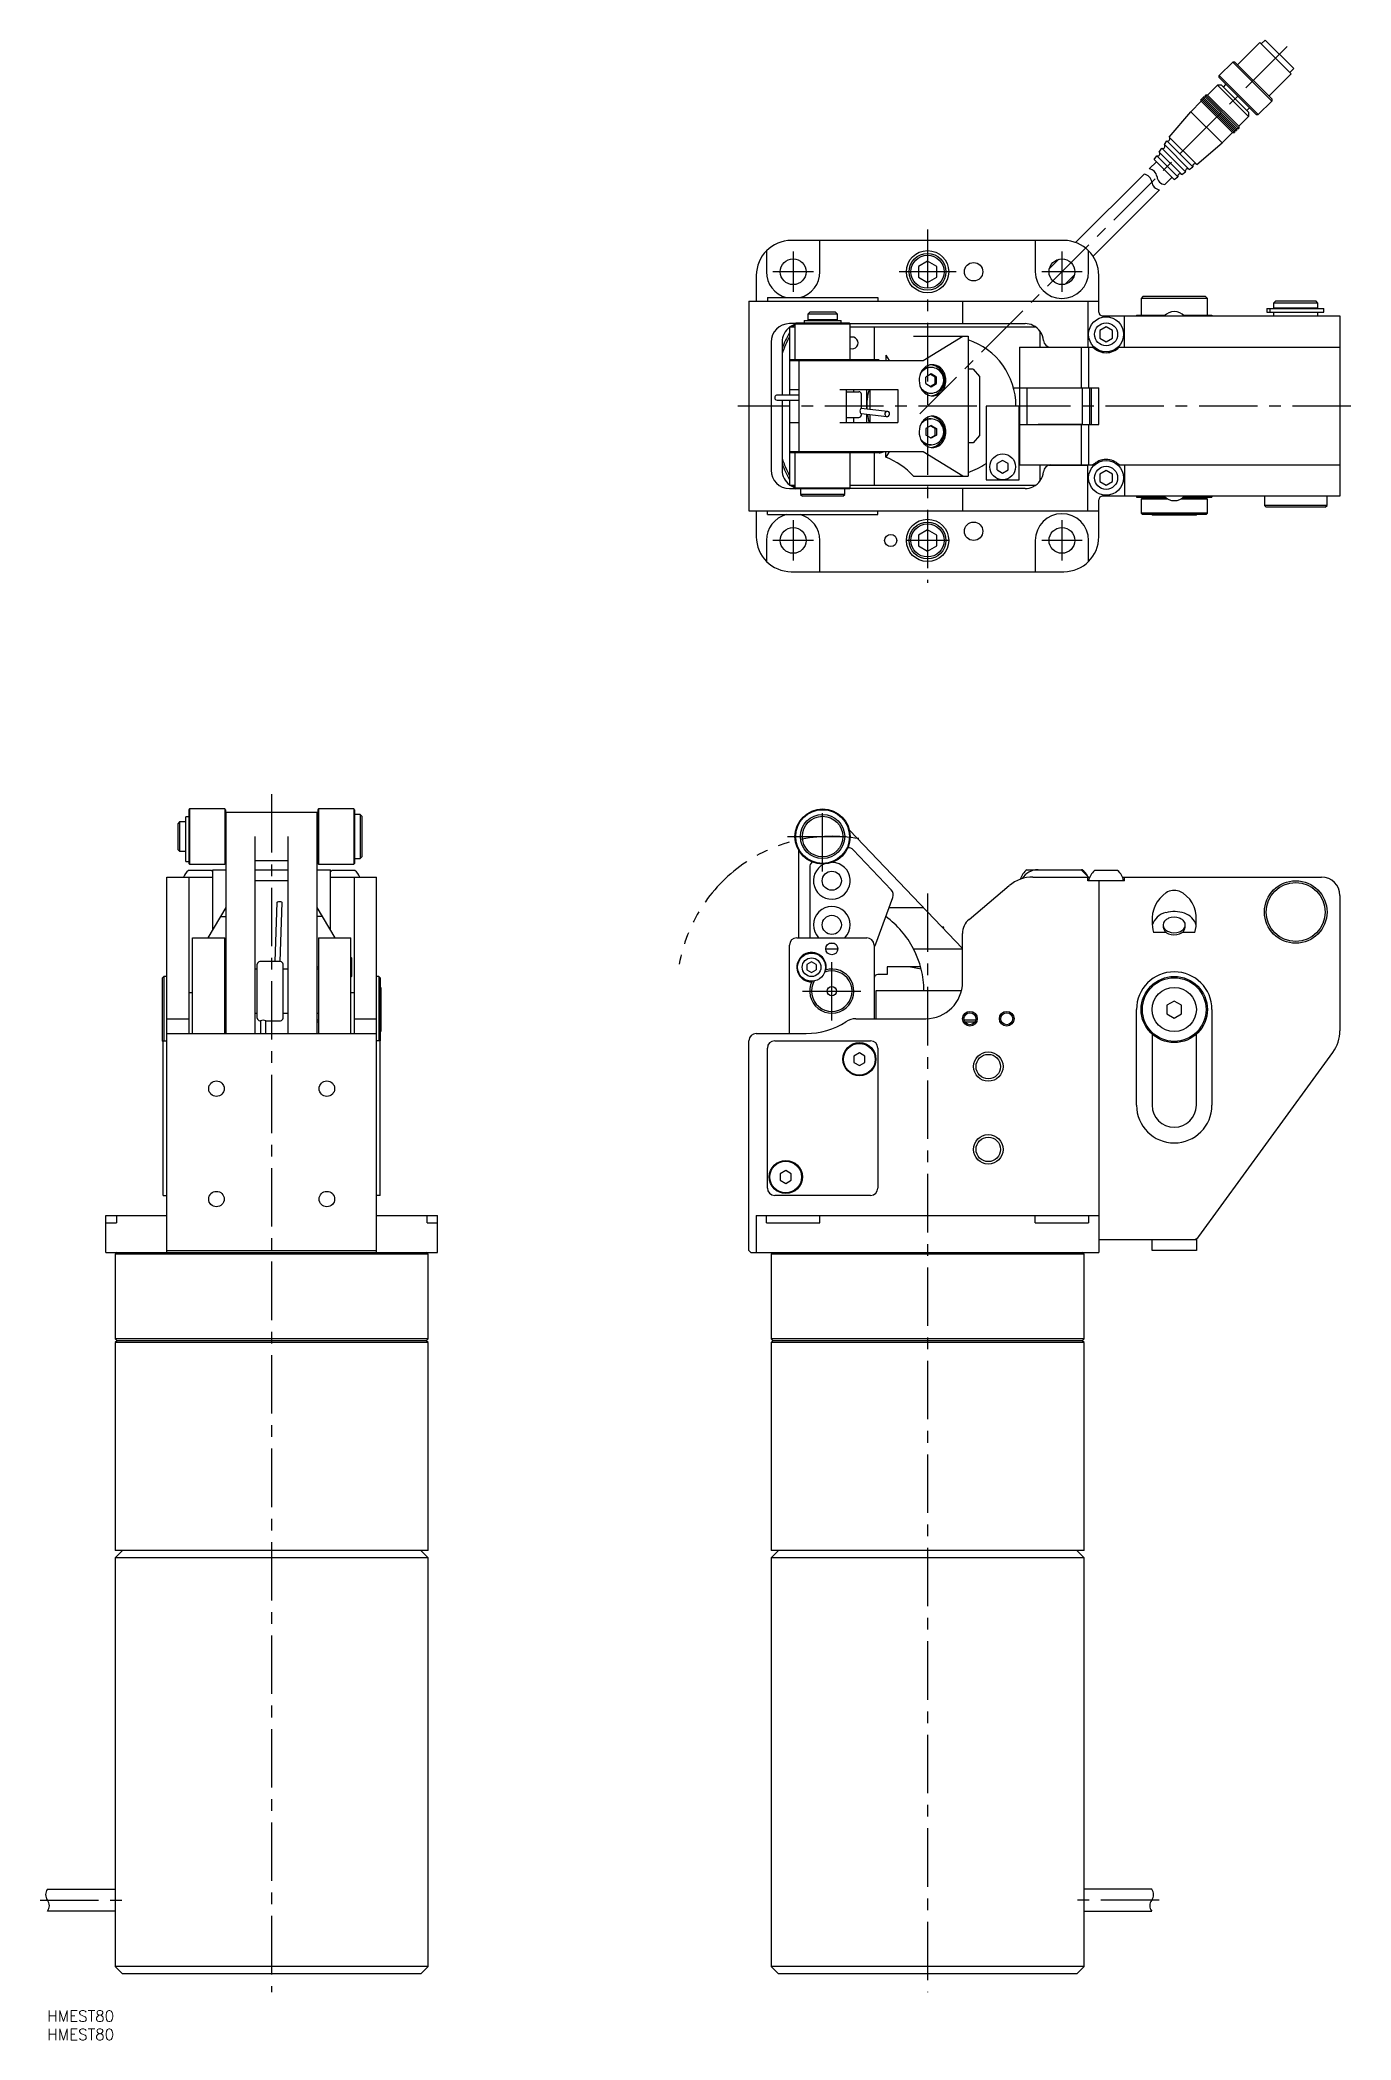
# Model space of a CAD drawing. Extents: x -2 to 354, y -8 to 535.
import ezdxf

# ---------------------------------------------------------------- set-up
doc = ezdxf.new("R2010")
doc.units = 0
doc.header["$LTSCALE"] = 0.5
doc.linetypes.add('CENTER', pattern=[50.8, 31.75, -6.35, 6.35, -6.35])
doc.linetypes.add('PHANTOM', pattern=[63.5, 31.75, -6.35, 6.35, -6.35, 6.35, -6.35])
for name, color, linetype in [('MSM_CENTER', 1, 'CENTER'), ('MSM_CONTINUOUS', 7, 'CONTINUOUS'), ('MSM_IMAGINARY', 6, 'PHANTOM'), ('MSM_NARROW', 5, 'CONTINUOUS'), ('MSM_PART_NUMBER', 7, 'CONTINUOUS')]:
    doc.layers.add(name, color=color, linetype=linetype)
doc.styles.get("Standard").update_dxf_attribs({"font": 'txt.shx', "height": 3, "bigfont": 'bigfont.shx'})

# ---------------------------------------------------------------- blocks, each defined once
blk = doc.blocks.new('*U4')
at = {"layer": 'MSM_PART_NUMBER'}
blk.add_text('HMEST80', height=3, dxfattribs=at).set_placement((0, -3))
blk = doc.blocks.new('*U5')
at = {"layer": 'MSM_PART_NUMBER'}
blk.add_text('HMEST80', height=3, dxfattribs=at).set_placement((0, -8))

msp = doc.modelspace()

# ---------------------------------------------------------------- linework, layer by layer
at = {"layer": 'MSM_CENTER'}
for p, q in [((336.74, 533.68), (236.92, 433.85)), ((239.04, 483.97), (239.04, 387.97)), ((202.54, 477.97), (202.54, 466.97)), ((275.54, 477.97), (275.54, 466.97)), ((208.04, 472.47), (197.04, 472.47)), ((246.79, 472.47), (231.29, 472.47)), ((281.04, 472.47), (270.04, 472.47)), ((354.04, 435.97), (187.54, 435.97)), ((202.54, 404.97), (202.54, 393.97)), ((275.54, 404.97), (275.54, 393.97)), ((208.04, 399.47), (197.04, 399.47)), ((244.79, 399.47), (233.29, 399.47)), ((281.04, 399.47), (270.04, 399.47)), ((60.91, 330.5), (60.91, 5)), ((210.54, 309.5), (210.54, 328.5)), ((201.04, 319), (220.04, 319)), ((239.04, 303.53), (239.04, 5)), ((213.04, 269), (213.04, 285)), ((205.04, 277), (221.04, 277)), ((-2, 30), (20.41, 30)), ((301.95, 30), (279.54, 30))]:
    msp.add_line(p, q, dxfattribs=at)
at = {"layer": 'MSM_CONTINUOUS'}
for p, q in [((323.26, 528.68), (329.32, 534.74)), ((337.8, 526.25), (329.32, 534.74)), ((329.67, 534.38), (330.73, 535.44)), ((338.51, 527.67), (330.73, 535.44)), ((318.24, 525.78), (321.92, 529.46)), ((332.53, 518.85), (321.92, 529.46)), ((322.49, 529.46), (321.92, 529.46)), ((332.53, 519.42), (322.49, 529.46)), ((337.45, 526.6), (338.51, 527.67)), ((315.06, 520.48), (317.75, 523.17)), ((326.23, 514.68), (317.75, 523.17)), ((318.88, 523.17), (317.75, 523.17)), ((328.85, 515.18), (318.24, 525.78)), ((318.24, 525.22), (318.24, 525.78)), ((328.29, 515.18), (318.24, 525.22)), ((326.23, 515.81), (318.88, 523.17)), ((319.38, 522.67), (320.08, 523.38)), ((331.75, 520.2), (337.8, 526.25)), ((310.54, 515.96), (313.37, 518.78)), ((322.42, 510.3), (313.37, 519.35)), ((313.93, 519.35), (313.37, 519.35)), ((313.37, 518.78), (313.37, 519.35)), ((321.85, 510.3), (313.37, 518.78)), ((322.98, 510.86), (313.93, 519.92)), ((314.5, 519.92), (313.93, 519.92)), ((313.93, 519.35), (313.93, 519.92)), ((322.42, 510.86), (313.93, 519.35)), ((323.55, 511.43), (314.5, 520.48)), ((315.06, 520.48), (314.5, 520.48)), ((314.5, 519.92), (314.5, 520.48)), ((322.98, 511.43), (314.5, 519.92)), ((323.55, 512), (315.06, 520.48)), ((325.74, 516.31), (326.45, 517.02)), ((328.85, 515.18), (332.53, 518.85)), ((332.53, 519.42), (332.53, 518.85)), ((304.7, 509.06), (310.54, 515.96)), ((319.02, 507.47), (310.54, 515.96)), ((322.42, 510.86), (322.98, 510.86)), ((322.42, 510.86), (322.42, 510.3)), ((322.98, 511.43), (323.55, 511.43)), ((322.98, 511.43), (322.98, 510.86)), ((323.55, 512), (326.23, 514.68)), ((323.55, 512), (323.55, 511.43)), ((326.23, 515.81), (326.23, 514.68)), ((328.29, 515.18), (328.85, 515.18)), ((301.99, 504.99), (302.67, 506.01)), ((309.07, 499.6), (302.67, 506.01)), ((303.35, 507.03), (304.02, 508.04)), ((310.09, 500.28), (303.35, 507.03)), ((311.11, 500.96), (304.02, 508.04)), ((312.13, 501.64), (304.7, 509.06)), ((312.13, 501.64), (319.02, 507.47)), ((319.02, 507.47), (321.85, 510.3)), ((321.85, 510.3), (322.42, 510.3)), ((299.24, 500.42), (301.2, 502.38)), ((300.63, 502.95), (301.31, 503.97)), ((306.02, 497.56), (300.63, 502.95)), ((307.04, 498.24), (301.31, 503.97)), ((308.06, 498.92), (301.99, 504.99)), ((310.09, 500.28), (311.11, 500.96)), ((279.24, 480.42), (297.83, 499.01)), ((283.99, 476.68), (302.07, 494.76)), ((303.49, 496.18), (305.45, 498.14)), ((306.02, 497.56), (307.04, 498.24)), ((308.06, 498.92), (309.07, 499.6)), ((276.04, 480.97), (202.04, 480.97)), ((209.79, 472.47), (209.79, 480.97)), ((268.29, 480.97), (268.29, 472.47)), ((195.29, 478.16), (195.29, 472.47)), ((239.04, 475.36), (236.54, 473.92)), ((236.54, 473.92), (236.54, 471.03)), ((241.54, 473.92), (239.04, 475.36)), ((241.54, 471.03), (241.54, 473.92)), ((272.14, 473.32), (274.69, 475.87)), ((282.79, 472.47), (282.79, 478.16)), ((192.54, 471.47), (192.54, 464.47)), ((236.54, 471.03), (239.04, 469.59)), ((239.04, 469.59), (241.54, 471.03)), ((276.39, 469.08), (278.94, 471.63)), ((285.54, 461.47), (285.54, 471.47)), ((190.54, 464.47), (190.54, 407.47)), ((190.54, 464.47), (285.54, 464.47)), ((195.54, 465.47), (195.54, 464.47)), ((195.54, 465.47), (225.54, 465.47)), ((225.54, 465.47), (225.54, 464.47)), ((248.54, 464.47), (248.54, 458.37)), ((282.54, 464.47), (282.54, 451.97)), ((297.54, 465.72), (297.04, 465.22)), ((297.04, 465.22), (297.04, 460.72)), ((315.04, 465.22), (297.04, 465.22)), ((314.54, 465.72), (297.54, 465.72)), ((315.04, 465.22), (314.54, 465.72)), ((315.04, 460.72), (315.04, 465.22)), ((331.21, 462.47), (331.21, 461.47)), ((331.21, 462.47), (346.68, 462.47)), ((332.03, 462.47), (332.03, 461.47)), ((333.54, 464.47), (333.04, 463.97)), ((345.04, 463.97), (333.04, 463.97)), ((333.04, 463.97), (333.04, 462.62)), ((345.04, 462.62), (333.04, 462.62)), ((333.29, 462.62), (333.29, 462.47)), ((344.54, 464.47), (333.54, 464.47)), ((345.04, 463.97), (344.54, 464.47)), ((344.79, 462.47), (344.79, 462.62)), ((345.04, 462.62), (345.04, 463.97)), ((346.68, 461.47), (346.68, 462.47)), ((203.14, 458.37), (201.54, 458.37)), ((201.54, 457.47), (201.54, 438.97)), ((201.54, 457.47), (203.04, 457.47)), ((203.24, 458.47), (203.04, 458.27)), ((218.04, 458.27), (203.04, 458.27)), ((203.04, 458.27), (203.04, 448.67)), ((217.84, 458.47), (203.24, 458.47)), ((205.54, 459.27), (205.54, 458.47)), ((205.54, 459.27), (215.54, 459.27)), ((207.04, 461.47), (206.54, 460.97)), ((214.54, 460.97), (206.54, 460.97)), ((206.54, 460.97), (206.54, 459.37)), ((214.54, 459.37), (206.54, 459.37)), ((214.04, 461.47), (207.04, 461.47)), ((207.04, 459.37), (207.04, 459.27)), ((214.54, 460.97), (214.04, 461.47)), ((214.04, 459.27), (214.04, 459.37)), ((214.54, 459.37), (214.54, 460.97)), ((215.54, 458.47), (215.54, 459.27)), ((218.04, 458.27), (217.84, 458.47)), ((217.94, 458.37), (265.55, 458.37)), ((218.04, 448.67), (218.04, 458.27)), ((218.04, 457.47), (268.41, 457.47)), ((224.54, 457.47), (224.54, 448.67)), ((287.54, 457.49), (285.79, 456.48)), ((286.54, 460.47), (351.04, 460.47)), ((289.29, 456.48), (287.54, 457.49)), ((292.54, 451.97), (292.54, 460.47)), ((295.79, 460.72), (303.54, 460.72)), ((295.79, 460.72), (295.79, 460.47)), ((308.54, 460.72), (316.29, 460.72)), ((316.29, 460.72), (316.29, 460.47)), ((331.21, 461.47), (346.68, 461.47)), ((333.04, 461.47), (333.04, 460.47)), ((345.04, 460.47), (345.04, 461.47)), ((351.04, 460.47), (351.04, 411.47)), ((196.54, 453.37), (196.54, 418.57)), ((199.54, 453.37), (199.54, 438.97)), ((235.24, 454.97), (250.04, 454.97)), ((237.88, 448.37), (248.61, 454.97)), ((250.04, 454.97), (250.04, 416.97)), ((264.04, 451.97), (283.97, 451.97)), ((264.04, 451.97), (264.04, 419.97)), ((269.54, 456.39), (269.54, 451.97)), ((272.08, 452.02), (282.54, 452.02)), ((280.79, 451.97), (280.79, 440.97)), ((282.79, 451.97), (282.79, 440.97)), ((285.79, 456.48), (285.79, 454.46)), ((285.79, 454.46), (287.54, 453.45)), ((287.54, 453.45), (289.29, 454.46)), ((289.29, 454.46), (289.29, 456.48)), ((291.11, 451.97), (351.04, 451.97)), ((201.54, 448.67), (225.88, 448.67)), ((201.54, 448.37), (237.88, 448.37)), ((203.04, 448.67), (203.24, 448.47)), ((217.84, 448.47), (203.24, 448.47)), ((204.04, 448.37), (204.04, 423.57)), ((206.54, 448.47), (206.54, 448.37)), ((214.54, 448.37), (214.54, 448.47)), ((217.84, 448.47), (218.04, 448.67)), ((219.04, 448.37), (219.04, 448.67)), ((227.72, 449.85), (228.63, 448.37)), ((227.72, 449.85), (227.72, 448.37)), ((240.01, 446.47), (239.53, 446.47)), ((251.45, 445.97), (250.04, 445.97)), ((251.45, 445.97), (253.16, 443.97)), ((201.54, 440.47), (204.04, 440.47)), ((215.24, 440.47), (230.95, 440.47)), ((217.04, 431.47), (217.04, 440.47)), ((219.04, 439.87), (219.04, 440.47)), ((222.49, 440.47), (222.49, 435.17)), ((223.41, 440.47), (223.41, 435.07)), ((230.95, 440.47), (230.95, 431.47)), ((240.01, 444.7), (238.53, 443.84)), ((238.53, 442.11), (238.53, 443.84)), ((238.53, 442.11), (240.01, 441.24)), ((241.09, 443.84), (239.81, 444.59)), ((239.81, 441.36), (241.09, 442.11)), ((241.49, 443.84), (240.01, 444.7)), ((240.01, 441.24), (241.49, 442.11)), ((241.09, 442.11), (241.09, 443.84)), ((241.09, 443.84), (241.49, 443.84)), ((241.09, 442.11), (241.49, 442.11)), ((241.49, 442.11), (241.49, 443.84)), ((253.16, 443.97), (253.16, 427.97)), ((262.37, 440.97), (285.54, 440.97)), ((266.04, 440.97), (266.04, 430.97)), ((269.04, 440.92), (269.04, 440.97)), ((269.04, 440.92), (281.04, 440.92)), ((281.04, 440.97), (281.04, 430.97)), ((283.04, 440.97), (283.04, 430.97)), ((283.54, 430.97), (283.54, 440.97)), ((285.54, 430.97), (285.54, 440.97)), ((204.04, 438.97), (198.21, 438.97)), ((198.21, 437.57), (204.04, 437.57)), ((199.54, 437.57), (199.54, 418.57)), ((201.54, 437.57), (201.54, 414.47)), ((217.04, 439.87), (220.37, 439.87)), ((228.16, 434.53), (221.02, 435.34)), ((221.07, 435.33), (221.07, 439.17)), ((239.53, 439.47), (240.01, 439.47)), ((263.94, 435.97), (254.94, 435.97)), ((254.94, 435.97), (254.94, 415.97)), ((263.94, 415.97), (263.94, 435.97)), ((201.54, 431.47), (204.04, 431.47)), ((215.24, 431.47), (230.95, 431.47)), ((217.04, 432.87), (220.37, 432.87)), ((219.04, 431.47), (219.04, 432.87)), ((220.97, 433.93), (228, 433.14)), ((221.07, 433.57), (221.07, 433.92)), ((222.49, 433.76), (222.49, 431.47)), ((223.41, 433.66), (223.41, 431.47)), ((240.01, 430.7), (238.53, 429.84)), ((238.53, 429.84), (238.53, 428.11)), ((239.53, 432.47), (240.01, 432.47)), ((239.81, 430.59), (241.09, 429.84)), ((240.01, 430.7), (241.49, 429.84)), ((241.09, 428.11), (241.09, 429.84)), ((241.09, 429.84), (241.49, 429.84)), ((241.49, 429.84), (241.49, 428.11)), ((263.94, 430.97), (285.54, 430.97)), ((269.04, 431.02), (281.04, 431.02)), ((269.04, 431.02), (269.04, 430.97)), ((280.79, 430.97), (280.79, 419.97)), ((282.79, 430.97), (282.79, 419.97)), ((240.01, 427.24), (238.53, 428.11)), ((240.01, 425.47), (239.53, 425.47)), ((239.81, 427.36), (241.09, 428.11)), ((241.49, 428.11), (240.01, 427.24)), ((241.09, 428.11), (241.49, 428.11)), ((251.45, 425.97), (250.04, 425.97)), ((253.16, 427.97), (251.45, 425.97)), ((237.88, 423.57), (201.54, 423.57)), ((225.88, 423.27), (201.54, 423.27)), ((203.24, 423.47), (203.04, 423.27)), ((203.04, 423.27), (203.04, 413.67)), ((217.84, 423.47), (203.24, 423.47)), ((206.54, 423.57), (206.54, 423.47)), ((214.54, 423.47), (214.54, 423.57)), ((218.04, 423.27), (217.84, 423.47)), ((218.04, 413.67), (218.04, 423.27)), ((219.04, 423.27), (219.04, 423.57)), ((224.54, 423.27), (224.54, 414.47)), ((227.72, 422.1), (227.72, 423.57)), ((228.63, 423.57), (227.72, 422.1)), ((248.61, 416.97), (237.88, 423.57)), ((259.44, 421.2), (257.94, 420.34)), ((257.94, 418.61), (257.94, 420.34)), ((257.94, 418.61), (259.44, 417.74)), ((260.94, 420.34), (259.44, 421.2)), ((259.44, 417.74), (260.94, 418.61)), ((260.94, 418.61), (260.94, 420.34)), ((264.04, 419.97), (283.97, 419.97)), ((269.54, 419.97), (269.54, 415.56)), ((272.08, 419.92), (282.54, 419.92)), ((282.54, 407.47), (282.54, 419.97)), ((287.54, 418.49), (285.79, 417.48)), ((289.29, 417.48), (287.54, 418.49)), ((291.11, 419.97), (351.04, 419.97)), ((292.54, 419.97), (292.54, 411.47)), ((201.54, 414.47), (203.04, 414.47)), ((201.54, 413.57), (203.14, 413.57)), ((203.04, 413.67), (203.24, 413.47)), ((218.04, 413.67), (203.04, 413.67)), ((217.84, 413.47), (203.24, 413.47)), ((204.54, 413.47), (204.54, 411.97)), ((216.54, 411.97), (216.54, 413.47)), ((217.84, 413.47), (218.04, 413.67)), ((265.55, 413.57), (217.94, 413.57)), ((218.04, 414.47), (268.41, 414.47)), ((235.24, 416.97), (250.04, 416.97)), ((248.54, 413.57), (248.54, 407.47)), ((254.94, 415.97), (263.94, 415.97)), ((285.79, 417.48), (285.79, 415.46)), ((285.79, 415.46), (287.54, 414.45)), ((287.54, 414.45), (289.29, 415.46)), ((289.29, 415.46), (289.29, 417.48)), ((204.54, 411.97), (205.04, 411.47)), ((216.54, 411.97), (204.54, 411.97)), ((216.04, 411.47), (205.04, 411.47)), ((216.04, 411.47), (216.54, 411.97)), ((285.54, 400.47), (285.54, 410.47)), ((351.04, 411.47), (286.54, 411.47)), ((295.79, 411.47), (295.79, 411.22)), ((295.79, 411.22), (303.54, 411.22)), ((297.39, 411.02), (297.04, 410.67)), ((304.29, 410.67), (297.04, 410.67)), ((297.04, 410.67), (297.04, 406.87)), ((303.75, 411.02), (297.39, 411.02)), ((300.04, 411.22), (300.04, 411.02)), ((315.04, 410.67), (307.79, 410.67)), ((314.69, 411.02), (308.32, 411.02)), ((308.54, 411.22), (316.29, 411.22)), ((312.04, 411.02), (312.04, 411.22)), ((315.04, 410.67), (314.69, 411.02)), ((315.04, 406.87), (315.04, 410.67)), ((316.29, 411.47), (316.29, 411.22)), ((330.54, 411.47), (330.54, 408.97)), ((347.54, 408.97), (330.54, 408.97)), ((330.54, 408.97), (331.04, 408.47)), ((347.04, 408.47), (331.04, 408.47)), ((347.04, 408.47), (347.54, 408.97)), ((347.54, 408.97), (347.54, 411.47)), ((190.54, 407.47), (285.54, 407.47)), ((192.54, 407.47), (192.54, 400.47)), ((195.54, 406.47), (195.54, 407.47)), ((195.54, 406.47), (225.54, 406.47)), ((225.54, 406.47), (225.54, 407.47)), ((239.04, 402.36), (236.54, 400.92)), ((241.54, 400.92), (239.04, 402.36)), ((297.04, 406.87), (297.39, 406.52)), ((315.04, 406.87), (297.04, 406.87)), ((314.69, 406.52), (297.39, 406.52)), ((300.04, 406.52), (300.04, 406.3)), ((312.04, 406.3), (300.04, 406.3)), ((312.04, 406.3), (312.04, 406.52)), ((314.69, 406.52), (315.04, 406.87)), ((195.29, 399.47), (195.29, 393.79)), ((209.79, 390.97), (209.79, 399.47)), ((236.54, 400.92), (236.54, 398.03)), ((236.54, 398.03), (239.04, 396.59)), ((239.04, 396.59), (241.54, 398.03)), ((241.54, 398.03), (241.54, 400.92)), ((268.29, 399.47), (268.29, 390.97)), ((282.79, 393.79), (282.79, 399.47)), ((202.04, 390.97), (276.04, 390.97)), ((38.61, 326.5), (38.41, 326.3)), ((38.41, 326.3), (38.41, 311.7)), ((48.21, 326.5), (38.61, 326.5)), ((38.61, 326.5), (38.61, 311.5)), ((48.41, 326.3), (48.21, 326.5)), ((48.21, 326.5), (48.21, 311.5)), ((48.41, 326.3), (48.41, 311.7)), ((73.61, 326.5), (73.41, 326.3)), ((73.41, 326.3), (73.41, 311.7)), ((83.21, 326.5), (73.61, 326.5)), ((73.61, 326.5), (73.61, 311.5)), ((83.41, 326.3), (83.21, 326.5)), ((83.21, 326.5), (83.21, 311.5)), ((83.41, 326.3), (83.41, 311.7)), ((35.91, 323), (35.41, 322.5)), ((35.41, 322.5), (35.41, 315.5)), ((37.51, 323), (35.91, 323)), ((35.91, 323), (35.91, 315)), ((37.51, 323), (37.51, 315)), ((37.61, 322.5), (37.51, 322.5)), ((37.61, 312.2), (37.61, 324.4)), ((38.41, 324.4), (37.61, 324.4)), ((48.51, 323), (48.41, 323)), ((73.31, 325.5), (48.51, 325.5)), ((48.51, 265.5), (48.51, 325.5)), ((73.31, 265.5), (73.31, 325.5)), ((73.41, 323), (73.31, 323)), ((84.91, 325), (83.41, 325)), ((85.41, 324.5), (84.91, 325)), ((84.91, 325), (84.91, 313)), ((85.41, 324.5), (85.41, 313.5)), ((248.54, 288.57), (217.83, 320.78)), ((35.41, 315.5), (35.91, 315)), ((37.51, 315.5), (37.61, 315.5)), ((56.41, 265.5), (56.41, 319)), ((65.41, 265.5), (65.41, 319)), ((204.04, 291.5), (204.04, 315.26)), ((229.19, 304.52), (218.85, 315.36)), ((35.91, 315), (37.51, 315)), ((37.61, 312.2), (38.41, 312.2)), ((38.41, 311.7), (38.61, 311.5)), ((38.61, 311.5), (48.21, 311.5)), ((44.91, 293.61), (44.91, 310)), ((44.91, 310), (48.51, 310)), ((48.21, 311.5), (48.41, 311.7)), ((48.41, 315), (48.51, 315)), ((56.41, 312.5), (65.41, 312.5)), ((56.41, 310), (65.41, 310)), ((73.31, 315), (73.41, 315)), ((73.31, 310), (76.91, 310)), ((73.41, 311.7), (73.61, 311.5)), ((73.61, 311.5), (83.21, 311.5)), ((76.91, 293.61), (76.91, 310)), ((83.21, 311.5), (83.41, 311.7)), ((83.41, 313), (84.91, 313)), ((84.91, 313), (85.41, 313.5)), ((207.04, 310.63), (207.04, 291.5)), ((266.04, 310), (281.04, 310)), ((280.79, 310), (282.79, 308)), ((281.04, 309.95), (280.84, 309.95)), ((281.04, 310), (281.04, 309.95)), ((32.41, 308), (44.86, 308)), ((32.41, 206), (32.41, 308)), ((44.54, 309.75), (38.29, 309.75)), ((38.51, 265.5), (38.51, 307.77)), ((44.86, 308), (44.86, 307.95)), ((44.91, 307.95), (44.86, 307.95)), ((56.41, 307.02), (65.41, 307.02)), ((76.91, 307.95), (76.96, 307.95)), ((76.96, 308), (76.96, 307.95)), ((76.96, 308), (89.41, 308)), ((83.54, 309.75), (77.29, 309.75)), ((83.31, 307.77), (83.31, 265.5)), ((89.41, 206), (89.41, 308)), ((250.33, 296.5), (261.25, 305.66)), ((267.68, 308), (282.54, 308)), ((282.54, 307), (282.54, 308)), ((292.54, 307), (282.54, 307)), ((282.79, 308), (283.1, 308)), ((290.66, 309.75), (284.41, 309.75)), ((285.54, 307), (285.54, 206)), ((291.98, 308), (346.04, 308)), ((292.54, 307), (292.54, 308)), ((43.67, 291.5), (48.51, 299.75)), ((62.35, 301.11), (61.79, 285.03)), ((63.19, 285.03), (63.75, 301.06)), ((78.15, 291.5), (73.31, 299.75)), ((225.02, 289.82), (229.62, 302.45)), ((228.63, 299.75), (237.88, 299.75)), ((351.04, 303), (351.04, 266.25)), ((47.04, 297.24), (48.51, 297.24)), ((74.79, 297.24), (73.31, 297.24)), ((243.46, 294.38), (242.91, 294.48)), ((243.39, 293.98), (243.46, 294.38)), ((303.04, 294.97), (303.04, 294.41)), ((303.04, 294.97), (303.04, 294.41)), ((309.04, 294.41), (309.04, 294.97)), ((309.04, 294.41), (309.04, 294.97)), ((39.41, 265.5), (39.41, 291.5)), ((39.41, 291.5), (48.21, 291.5)), ((48.21, 265.5), (48.21, 291.5)), ((73.61, 291.5), (82.41, 291.5)), ((73.61, 291.5), (73.61, 265.5)), ((82.41, 265.5), (82.41, 291.5)), ((201.54, 265.5), (201.54, 289.5)), ((203.54, 291.5), (222.54, 291.5)), ((211.42, 288.5), (214.66, 288.5)), ((224.54, 289.5), (224.54, 270.5)), ((235.24, 288.5), (248.54, 288.5)), ((248.54, 279.5), (248.54, 292.67)), ((303.9, 292.92), (300.42, 292.92)), ((303.91, 292.92), (300.42, 292.92)), ((311.66, 292.92), (308.17, 292.92)), ((311.66, 292.92), (308.18, 292.92)), ((48.51, 283.6), (48.21, 283.6)), ((48.51, 283), (48.21, 283)), ((57.01, 283), (56.41, 283)), ((57.01, 269.67), (57.01, 284.33)), ((63.31, 285.03), (57.71, 285.03)), ((64.01, 269.67), (64.01, 284.33)), ((65.41, 283), (64.01, 283)), ((73.31, 283.6), (73.61, 283.6)), ((73.61, 283), (73.31, 283)), ((82.61, 286.03), (82.61, 280.97)), ((207.54, 284.94), (206.29, 284.22)), ((206.29, 284.22), (206.29, 282.78)), ((206.29, 282.78), (207.54, 282.06)), ((208.79, 284.22), (207.54, 284.94)), ((207.54, 282.06), (208.79, 282.78)), ((208.79, 284.22), (208.79, 282.78)), ((237.15, 283.6), (228.04, 283.6)), ((228.04, 283.6), (228.04, 281.5)), ((237.29, 283.01), (233.96, 283.6)), ((31.66, 281), (31.16, 280.5)), ((31.16, 280.5), (31.16, 263.5)), ((32.41, 281), (31.66, 281)), ((31.66, 281), (31.66, 263.5)), ((90.01, 281), (89.41, 281)), ((90.36, 280.65), (90.01, 281)), ((90.01, 281), (90.01, 263.5)), ((90.36, 280.65), (90.36, 263.5)), ((90.58, 278), (90.36, 278)), ((90.58, 278), (90.58, 266)), ((228.04, 281.5), (225.54, 281.5)), ((39.41, 276.5), (38.51, 276.5)), ((83.31, 276.5), (82.41, 276.5)), ((248.25, 277.1), (225.04, 277.1)), ((225.04, 277.1), (225.04, 269.5)), ((295.79, 246), (295.79, 272)), ((306.04, 274.31), (304.04, 273.15)), ((304.04, 273.15), (304.04, 270.85)), ((308.04, 273.15), (306.04, 274.31)), ((308.04, 270.85), (308.04, 273.15)), ((316.29, 272), (316.29, 246)), ((32.41, 269.5), (38.51, 269.5)), ((48.21, 271), (48.51, 271)), ((48.51, 269.1), (48.21, 269.1)), ((48.51, 268.6), (48.21, 268.6)), ((56.41, 271), (57.01, 271)), ((57.71, 268.97), (57.92, 268.97)), ((57.91, 268.97), (57.91, 265.5)), ((59.31, 268.97), (63.31, 268.97)), ((59.31, 265.5), (59.31, 268.97)), ((64.01, 271), (65.41, 271)), ((73.31, 271), (73.61, 271)), ((73.61, 269.1), (73.31, 269.1)), ((73.61, 268.6), (73.31, 268.6)), ((83.31, 269.5), (89.41, 269.5)), ((219.6, 269.5), (238.54, 269.5)), ((252.11, 269.1), (248.97, 269.1)), ((251.89, 268.6), (249.19, 268.6)), ((304.04, 270.85), (306.04, 269.69)), ((306.04, 269.69), (308.04, 270.85)), ((31.16, 263.5), (31.41, 263.25)), ((31.41, 263.5), (32.41, 263.5)), ((31.41, 221.5), (31.41, 263.5)), ((32.41, 265.5), (89.41, 265.5)), ((90.41, 263.5), (89.41, 263.5)), ((90.36, 266), (90.58, 266)), ((90.41, 221.5), (90.41, 263.5)), ((190.54, 206.5), (190.54, 263.5)), ((192.54, 265.5), (206.04, 265.5)), ((195.54, 223.5), (195.54, 261.5)), ((197.54, 263.5), (223.54, 263.5)), ((225.54, 261.5), (225.54, 223.5)), ((300.04, 265.29), (300.04, 246)), ((312.04, 246), (312.04, 265.29)), ((220.54, 260.23), (219.04, 259.37)), ((219.04, 259.37), (219.04, 257.63)), ((219.04, 257.63), (220.54, 256.77)), ((222.04, 259.37), (220.54, 260.23)), ((220.54, 256.77), (222.04, 257.63)), ((222.04, 257.63), (222.04, 259.37)), ((312.74, 210.32), (349.13, 260.37)), ((200.54, 228.23), (199.04, 227.37)), ((199.04, 227.37), (199.04, 225.63)), ((199.04, 225.63), (200.54, 224.77)), ((202.04, 227.37), (200.54, 228.23)), ((200.54, 224.77), (202.04, 225.63)), ((202.04, 225.63), (202.04, 227.37)), ((31.41, 221.5), (32.41, 221.5)), ((90.41, 221.5), (89.41, 221.5)), ((223.54, 221.5), (197.54, 221.5)), ((15.91, 206), (15.91, 216)), ((15.91, 216), (32.41, 216)), ((15.91, 214), (18.73, 214)), ((18.73, 216), (18.73, 214)), ((89.41, 216), (105.91, 216)), ((103.1, 214), (103.1, 216)), ((103.1, 214), (105.91, 214)), ((105.91, 206), (105.91, 216)), ((192.54, 216), (285.54, 216)), ((192.54, 216), (192.54, 206)), ((195.29, 214), (195.29, 216)), ((195.29, 214), (209.79, 214)), ((209.79, 214), (209.79, 216)), ((268.29, 214), (268.29, 216)), ((268.29, 214), (282.79, 214)), ((282.79, 216), (282.79, 214)), ((285.54, 209.5), (312.04, 209.5)), ((300.04, 206.5), (300.04, 209.5)), ((312.04, 209.45), (300.04, 209.45)), ((312.04, 209.5), (312.04, 206.5)), ((15.91, 206), (105.91, 206)), ((18.91, 206), (18.41, 205.5)), ((18.41, 205.5), (18.41, 182.5)), ((103.41, 205.5), (18.41, 205.5)), ((32.41, 206.5), (89.41, 206.5)), ((103.41, 205.5), (102.91, 206)), ((103.41, 182.5), (103.41, 205.5)), ((191.04, 206), (190.54, 206.5)), ((191.04, 206), (285.54, 206)), ((197.04, 206), (196.54, 205.5)), ((196.54, 205.5), (196.54, 182.5)), ((281.54, 205.5), (196.54, 205.5)), ((281.54, 205.5), (281.04, 206)), ((281.54, 182.5), (281.54, 205.5)), ((312.04, 206.5), (300.04, 206.5)), ((103.41, 182.5), (18.41, 182.5)), ((18.41, 182.5), (18.91, 182)), ((18.91, 182), (18.41, 181.5)), ((103.41, 181.5), (18.41, 181.5)), ((18.41, 181.5), (18.41, 125)), ((102.91, 182), (18.91, 182)), ((102.91, 182), (103.41, 182.5)), ((103.41, 181.5), (102.91, 182)), ((103.41, 125), (103.41, 181.5)), ((196.54, 182.5), (197.04, 182)), ((281.54, 182.5), (196.54, 182.5)), ((197.04, 182), (196.54, 181.5)), ((196.54, 181.5), (196.54, 125)), ((281.54, 181.5), (196.54, 181.5)), ((281.04, 182), (197.04, 182)), ((281.04, 182), (281.54, 182.5)), ((281.54, 181.5), (281.04, 182)), ((281.54, 125), (281.54, 181.5)), ((103.41, 125), (18.41, 125)), ((20.41, 125), (18.41, 123)), ((103.41, 123), (101.41, 125)), ((281.54, 125), (196.54, 125)), ((198.54, 125), (196.54, 123)), ((281.54, 123), (279.54, 125)), ((18.41, 123), (18.41, 12)), ((103.41, 123), (18.41, 123)), ((103.41, 12), (103.41, 123)), ((196.54, 123), (196.54, 12)), ((281.54, 123), (196.54, 123)), ((281.54, 12), (281.54, 123)), ((0, 33), (18.41, 33)), ((299.95, 33), (281.54, 33)), ((18.41, 27), (0, 27)), ((281.54, 27), (299.95, 27)), ((18.41, 12), (20.41, 10)), ((103.41, 12), (18.41, 12)), ((101.41, 10), (103.41, 12)), ((196.54, 12), (198.54, 10)), ((281.54, 12), (196.54, 12)), ((279.54, 10), (281.54, 12)), ((101.41, 10), (20.41, 10)), ((279.54, 10), (198.54, 10))]:
    msp.add_line(p, q, dxfattribs=at)
for centre, radius in [((202.54, 472.47), 3.5), ((239.04, 472.47), 5.75), ((239.04, 472.47), 5), ((239.04, 472.47), 4.5), ((251.54, 472.47), 2.5), ((275.54, 472.47), 3.5), ((287.54, 455.47), 4.75), ((287.54, 455.47), 3.13), ((259.44, 419.47), 3.5), ((287.54, 416.47), 4.75), ((287.54, 416.47), 3.13), ((202.54, 399.47), 3.5), ((239.04, 399.47), 5.75), ((239.04, 399.47), 5), ((239.04, 399.47), 4.5), ((251.54, 401.97), 2.5), ((275.54, 399.47), 3.5), ((229.04, 399.47), 1.65), ((210.54, 319), 7.5), ((210.54, 319), 7.3), ((210.54, 319), 6), ((210.54, 319), 5.5), ((213.04, 307), 2.6), ((339.04, 298.5), 8.5), ((339.04, 298.5), 8), ((213.04, 295), 2.6), ((213.04, 288.5), 1.62), ((207.54, 283.5), 3.8), ((207.54, 283.5), 2.53), ((213.04, 277), 1.25), ((306.04, 272), 9), ((306.04, 272), 8.65), ((306.04, 272), 6), ((250.54, 269.5), 1.62), ((260.54, 269.5), 1.62), ((220.54, 258.5), 4.5), ((220.54, 258.5), 4.3), ((255.54, 256.5), 3.32), ((45.91, 250.5), 2.1), ((75.91, 250.5), 2.1), ((255.54, 234), 3.32), ((200.54, 226.5), 4.5), ((200.54, 226.5), 4.3), ((45.91, 220.5), 2.1), ((75.91, 220.5), 2.1)]:
    msp.add_circle(centre, radius, dxfattribs=at)
for centre, radius, start, end in [((302.9, 506.58), 0.624, 247.6199, 45), ((304.26, 508.62), 0.624, 247.6199, 45), ((301.55, 504.55), 0.624, 247.6199, 45), ((309.65, 499.84), 0.624, 45, 202.3801), ((311.69, 501.2), 0.624, 45, 202.3801), ((307.61, 498.48), 0.624, 45, 202.3801), ((202.04, 471.47), 9.5, 90, 180), ((276.04, 471.47), 9.5, 0, 90), ((202.54, 472.47), 7.25, 180, 254.9098), ((202.54, 472.47), 7.25, 285.0902, 0), ((275.54, 472.47), 7.25, 180, 0), ((201.54, 453.37), 5, 90, 180), ((204.54, 453.37), 5, 126.8699, 180), ((204.54, 453.37), 5, 107.4576, 124.9152), ((239.04, 435.97), 42.5, 148.7423, 149.6101), ((265.39, 452.68), 5.7, 66.3694, 88.4368), ((265.55, 453.37), 5, 4.9171, 64.8062), ((286.54, 461.47), 1, 180, 270), ((306.04, 457.99), 3.67, 42.5934, 137.4066), ((239.04, 435.97), 42.5, 151.9275, 158.3433), ((239.04, 435.97), 42, 153.2345, 160.1317), ((218.54, 453.12), 1.62, 252.0341, 107.9659), ((244.04, 435.97), 19, 0, 71.5915), ((272.52, 453.97), 2, 184.9171, 270), ((287.54, 455.47), 5, 224.427, 315.573), ((240.08, 442.93), 3.54, 117.1581, 145.5435), ((240.53, 443.66), 3.58, 97.4522, 147.1906), ((239.56, 443.18), 3.32, 82.165, 120.508), ((240.02, 443.16), 3.31, 56.8607, 118.1598), ((240.34, 443.82), 3.4, 46.6605, 95.9757), ((239.6, 443.38), 3.83, 53.7269, 83.8206), ((239.56, 443.06), 4.12, 18.7096, 56.4468), ((239.76, 442.81), 3.75, 23.6105, 56.456), ((239.6, 443.11), 4.41, 21.9295, 45.9329), ((239.04, 435.97), 16.5, 164.1734, 182.816), ((241.55, 442.97), 4.8, 147.4278, 214.6564), ((240.09, 443.03), 3.56, 215.2029, 268.5914), ((240.51, 442.28), 3.56, 212.8542, 261.8622), ((239.76, 443.14), 3.75, 303.5446, 336.3889), ((239.22, 443.08), 4.5, 319.9798, 353.3898), ((239.48, 442.89), 4.55, 314.6377, 337.8289), ((239.91, 442.97), 3.55, 337.8762, 22.1238), ((238.05, 442.77), 5.64, 357.9026, 16.6395), ((239.14, 442.97), 4.89, 338.5625, 21.4375), ((198.22, 438.27), 0.699, 163.1856, 208.0219), ((198.21, 438.28), 0.69, 89.8615, 163.8459), ((198.22, 438.28), 0.707, 208.2937, 269.1762), ((220.37, 439.17), 0.7, 360, 90), ((221.88, 434.6), 1.19, 151.7618, 198.3052), ((221.11, 435.01), 0.32, 97.8744, 152.1709), ((239.65, 443.23), 3.77, 241.789, 275.5064), ((239.4, 443.06), 4.35, 277.6911, 318.6184), ((240.36, 442.06), 3.33, 263.7633, 313.904), ((239.9, 443.19), 3.72, 271.8944, 301.2909), ((220.37, 433.57), 0.7, 270, 360), ((221.11, 434.27), 0.365, 187.224, 248.3074), ((239.04, 435.97), 16.5, 187.7835, 195.8266), ((228.15, 433.83), 0.73, 141.6943, 226.8777), ((228.09, 433.88), 0.649, 48.4425, 142.1396), ((228.07, 433.77), 0.638, 228.1136, 305.2207), ((228.04, 433.84), 0.714, 304.3594, 47.8739), ((241.55, 428.97), 4.8, 145.3436, 212.5722), ((240.09, 428.91), 3.56, 91.4086, 144.7971), ((240.51, 429.67), 3.56, 98.1378, 147.1458), ((239.65, 428.72), 3.77, 84.4936, 118.211), ((240.36, 429.88), 3.33, 46.096, 96.2367), ((239.4, 428.89), 4.35, 41.3816, 82.3089), ((239.9, 428.75), 3.72, 58.7091, 88.1056), ((239.76, 428.81), 3.75, 23.6111, 56.4554), ((239.48, 429.05), 4.55, 22.1711, 45.3623), ((239.22, 428.87), 4.5, 6.6102, 40.0202), ((239.91, 428.97), 3.55, 337.8762, 22.1238), ((238.05, 429.18), 5.64, 343.3605, 2.0974), ((239.14, 428.97), 4.89, 338.5625, 21.4375), ((240.08, 429.02), 3.54, 214.4565, 242.8419), ((240.53, 428.29), 3.58, 212.8094, 262.5478), ((239.56, 428.76), 3.32, 239.492, 277.835), ((240.02, 428.79), 3.31, 241.8402, 303.1393), ((240.34, 428.13), 3.4, 264.0243, 313.3395), ((239.6, 428.57), 3.83, 276.1794, 306.2731), ((239.76, 429.14), 3.75, 303.544, 336.3895), ((239.56, 428.88), 4.12, 303.5532, 341.2904), ((239.6, 428.83), 4.41, 314.0671, 338.0705), ((201.54, 418.57), 5, 180, 270), ((239.04, 435.97), 42, 199.8683, 206.7655), ((239.04, 435.97), 42.5, 201.6567, 208.0725), ((204.54, 418.57), 5, 180, 233.1301), ((225.66, 426.86), 3.6, 273.4302, 293.8182), ((219.83, 402.45), 21.17, 43.3078, 68.1255), ((244.04, 435.97), 19, 288.4085, 305.0075), ((272.52, 417.97), 2, 90, 175.0829), ((287.54, 416.47), 5, 44.427, 135.573), ((204.54, 418.57), 5, 235.0848, 252.5424), ((239.04, 435.97), 42.5, 210.3899, 211.2577), ((265.39, 419.27), 5.7, 271.5617, 293.632), ((265.55, 418.57), 5, 295.1938, 355.0829), ((286.54, 410.47), 1, 90, 180), ((306.04, 413.95), 3.67, 222.5934, 317.4066), ((202.54, 399.47), 7.25, 105.0902, 180), ((202.54, 399.47), 7.25, 0, 74.9098), ((275.54, 399.47), 7.25, 0, 180), ((202.04, 400.47), 9.5, 180, 270), ((276.04, 400.47), 9.5, 270, 0), ((217.4, 313.98), 2, 43.642, 89.8381), ((209.04, 310.63), 2, 133.8039, 180), ((213.04, 307), 5, 115.643, 87.8935), ((269.04, 306), 5, 126.8699, 163.8696), ((269.04, 305), 5, 90, 149.2012), ((278.04, 306), 5, 27.6679, 53.1301), ((41.33, 306.1), 4.75, 129.7731, 156.4116), ((41.5, 306.1), 4.75, 44.053, 50.2269), ((80.33, 306.1), 4.75, 129.7731, 135.947), ((80.5, 306.1), 4.75, 23.5884, 50.2269), ((227.74, 303.14), 2, 340, 43.642), ((267.68, 298), 10, 90, 129.9869), ((287.45, 306.1), 4.75, 129.7731, 169.0684), ((287.63, 306.1), 4.75, 10.9316, 50.2269), ((306.03, 300.18), 4.2, 71.8564, 121.7992), ((346.04, 303), 5, 0, 90), ((62.52, 301.05), 0.177, 104.3825, 159.8325), ((62.98, 299.54), 1.75, 65.8377, 106.8446), ((63.65, 301.05), 0.103, 4.7038, 59.4512), ((213.04, 295), 5, 315.573, 224.427), ((308.91, 296.47), 8.89, 124.9614, 184.2044), ((304.05, 296.88), 8, 355.6099, 65.7543), ((212.34, 276.4), 25.9, 27.8574, 53.5734), ((253.54, 292.67), 5, 129.9869, 180), ((312.99, 296.09), 12.95, 180.4275, 194.1646), ((304.7, 293.61), 4.8, 101.0307, 164.3159), ((304.63, 294.99), 1.59, 127.6421, 221.5249), ((305.27, 294.71), 2.25, 187.704, 250.2248), ((305.34, 295.43), 2.42, 218.1729, 249.8009), ((305.72, 293.94), 3.1, 113.0708, 131.7168), ((306.06, 290.19), 8.44, 70.8266, 105.6556), ((306.04, 293.13), 3.96, 69.1552, 112.6975), ((306.4, 294), 3.02, 48.1475, 70.1601), ((306.79, 294.72), 2.28, 286.5069, 352.0368), ((306.7, 295.48), 2.48, 287.2762, 321.6351), ((307.45, 294.99), 1.59, 318.4751, 52.3579), ((307.44, 293.64), 4.73, 15.5027, 72.8341), ((300.59, 295.84), 11.45, 345.2044, 2.1604), ((203.54, 289.5), 2, 90, 180), ((213.04, 295), 5, 263.8208, 276.1792), ((222.54, 289.5), 2, 0, 90), ((223.14, 290.5), 2, 314.4437, 340), ((213.04, 277), 25, 0.2292, 27.3886), ((306.04, 296.82), 3.96, 247.3024, 290.6093), ((306.04, 296.25), 3.96, 247.2665, 290.6258), ((57.71, 284.33), 0.7, 90, 180), ((63.31, 284.33), 0.7, 0, 90), ((79.72, 283.56), 3.8, 40.3591, 44.8164), ((207.54, 283.5), 4, 349.8172, 270.6555), ((213.04, 277), 6, 153.2275, 107.2453), ((79.72, 283.44), 3.8, 315.1836, 319.6409), ((213.04, 277), 5.5, 149.6985, 110.7743), ((225.54, 280.5), 1, 90, 180), ((238.54, 279.5), 10, 270, 0), ((306.04, 272), 10.25, 0, 180), ((57.71, 269.67), 0.7, 180, 270), ((58.61, 266.73), 2.35, 72.6355, 107.3645), ((63.31, 269.67), 0.7, 270, 0), ((206.04, 285.5), 20, 270, 302.8599), ((219.6, 264.5), 5, 90, 122.8599), ((234.54, 270.5), 10, 180, 185.7392), ((192.54, 263.5), 2, 90, 180), ((197.54, 261.5), 2, 90, 180), ((223.54, 261.5), 2, 0, 90), ((341.04, 266.25), 10, 323.979, 0), ((306.04, 246), 10.25, 180, 0), ((306.04, 246), 6, 180, 0), ((197.54, 223.5), 2, 180, 270), ((223.54, 223.5), 2, 270, 0), ((311.12, 211.5), 2, 270, 323.979)]:
    msp.add_arc(centre, radius, start, end, dxfattribs=at)
at = {"layer": 'MSM_IMAGINARY'}
msp.add_arc((213.04, 277), 42.07, 80, 170, dxfattribs=at)
at = {"layer": 'MSM_NARROW'}
for centre, radius in [((250.54, 269.5), 2), ((260.54, 269.5), 2), ((255.54, 256.5), 4), ((255.54, 234), 4)]:
    msp.add_circle(centre, radius, dxfattribs=at)
for centre, radius, start, end in [((298.77, 497.83), 2.64, 10.3103, 79.6897), ((297.36, 496.41), 2.64, 10.3103, 79.6897), ((302.26, 497.07), 2.32, 184.6922, 265.3078), ((303.68, 498.49), 2.32, 184.6922, 265.3078), ((2.17, 31.5), 2.64, 145.3103, 214.6897), ((297.78, 31.5), 2.64, 325.3103, 34.6897), ((-1.77, 28.5), 2.32, 319.6922, 40.3078), ((301.72, 28.5), 2.32, 139.6922, 220.3078)]:
    msp.add_arc(centre, radius, start, end, dxfattribs=at)

# ---------------------------------------------------------------- block references
at = {"layer": 'MSM_CONTINUOUS'}
for name in ['*U4', '*U5']:
    msp.add_blockref(name, (0, 0), dxfattribs=at)

doc.saveas('drawing.dxf')
